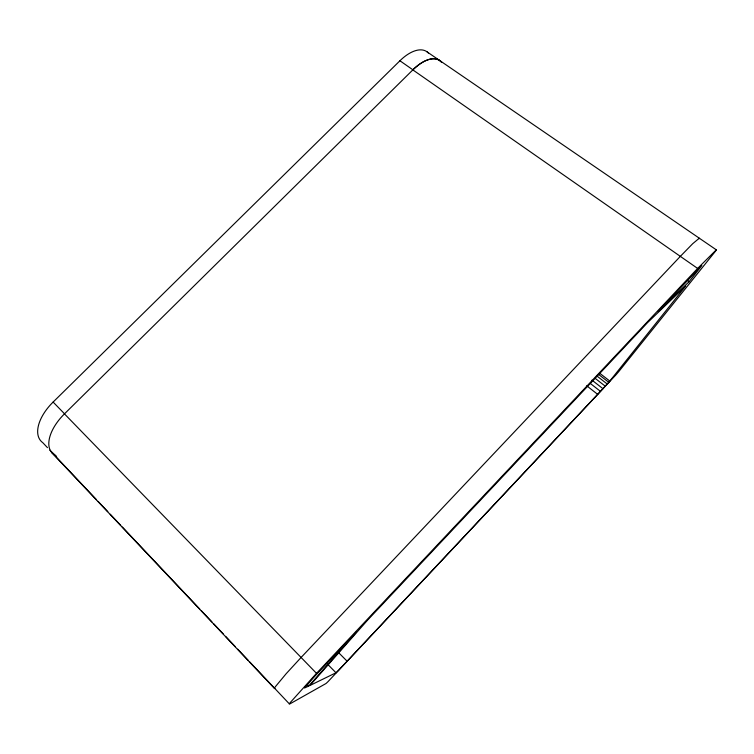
<?xml version="1.0" encoding="UTF-8"?>
<svg xmlns="http://www.w3.org/2000/svg" width="754" height="754" viewBox="0 0 754 754"><rect width="100%" height="100%" fill="white"/><g stroke="black" fill="none" stroke-linecap="round" stroke-linejoin="round"><path stroke-width="1.13" d="M609.807 381.053L685.735 285.945L647.545 322.646L367.763 619.939L309.941 685.48L335.992 672.766L338.621 670.268L600.514 391.401L609.807 381.053L599.562 373.145M689.071 281.76L701.851 265.549L657.884 311.666L689.071 281.76L687.328 280.252M308.772 686.046L356.472 631.927L314.201 676.885L304.541 688.016L308.772 686.046L307.142 684.425M716.3 249.828L697.629 268.424L316.501 673.331L290.29 702.511A46.701 1.433 -46.6 0 0 289.545 704.085L325.813 683.624A31.696 0.669 -46.8 0 0 328.075 681.578L615.754 375.077A30.33 0.622 -47.1 0 0 619.091 371.175L714.255 252.741A44.675 1.272 -47.4 0 0 716.3 249.828L427.122 51.903M96.503 499.695L53.741 454.417A38.614 20.603 -42.1 0 1 64.458 413.871L412.909 69.82A37.04 18.511 -56.7 0 1 441.778 62.45M47.483 447.659L42.742 442.636A38.379 20.914 -41.8 0 1 53.119 402.061L399.922 60.772A36.823 18.812 -56.9 0 1 428.366 53.016M399.922 60.772L412.909 69.82M697.629 268.424L412.843 69.886A37.04 18.52 -56.7 0 1 441.165 61.875M55.721 455.718L49.858 450.166M53.741 454.417L56.607 456.472M598.553 374.408L608.761 382.297M597.083 376.142L607.253 384.012M595.142 378.338L605.283 386.208M591.956 380.139L602.983 388.725M590.42 383.522L600.514 391.401M586.725 385.784L597.724 394.389M338.593 652.625L347.208 661.305M327.302 663.916L335.992 672.766M53.119 402.061L64.524 413.805M64.458 413.88L316.501 673.331M98.114 501.41L107.803 511.655M110.225 514.219L120.715 525.331M122.327 527.037L199.782 609.053M201.403 610.759L211.893 621.861M213.505 623.577L223.184 633.822M225.606 636.385L235.286 646.64M237.708 649.203L248.198 660.306M249.81 662.012L288.773 703.265M51.734 452.589L274.484 688.459M274.824 688.496A46.352 2.205 -46.5 0 1 275.361 686.724L286.19 673.68L301.091 657.469L680.334 256.369L692.719 243.683L699.307 238.198A44.335 1.951 -47.6 0 1 699.184 238.707"/></g></svg>
